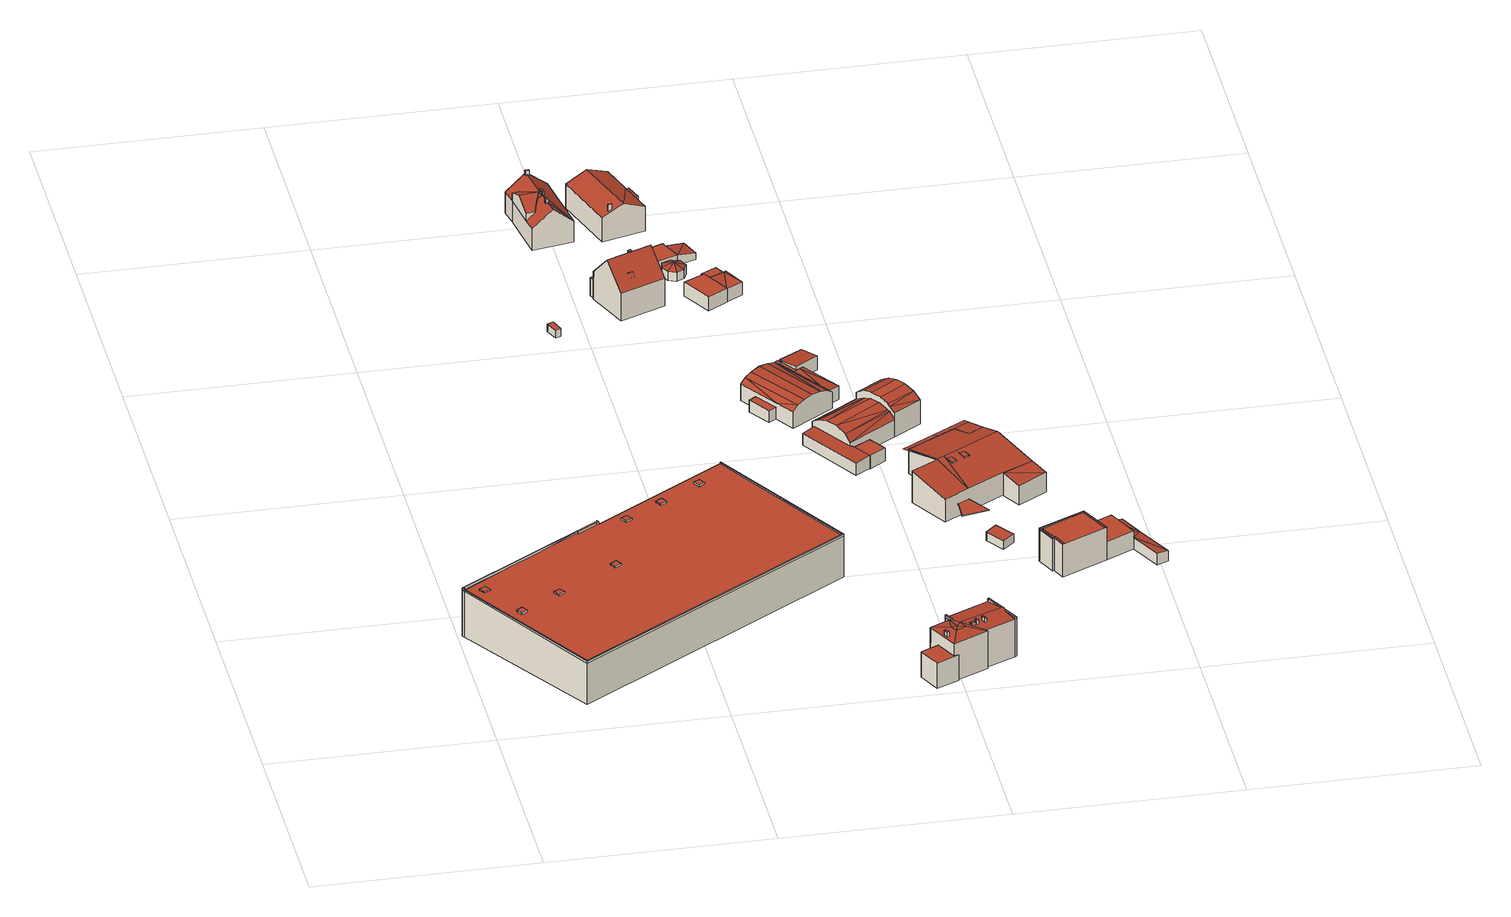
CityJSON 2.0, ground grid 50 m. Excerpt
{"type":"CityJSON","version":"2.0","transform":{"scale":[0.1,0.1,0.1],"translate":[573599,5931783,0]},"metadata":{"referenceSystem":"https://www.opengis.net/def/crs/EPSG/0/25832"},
"CityObjects":{
"building1":{"type":"Building","attributes":{"Grundfläche 2D":"2790.546584","Grundhöhe NN":"1.951"},"children":["building1-1","building1-2","building1-3","building1-4","building1-5","building1-6","building1-7","building1-8"],"geometry":[{"type":"Solid","lod":"3","boundaries":[[[[0,1,2,3]],[[2,4,3]],[[1,0,5,6,7,8]],[[9,10,11]],[[12,9,11]],[[10,9,13,14,15,16,17,18]],[[19,20,21]],[[20,22,23,24,25,26,27,28,29,30,31,32,33,21]],[[26,34,27]],[[35,36,0,3]],[[36,37,5,0]],[[37,38,6,5]],[[38,25,7,6]],[[8,7,25,24]],[[1,8,24,23]],[[20,4,2,1,23,22]],[[3,4,20,12,11]],[[19,9,12,20]],[[9,19,21,33,32,13]],[[32,31,13]],[[13,31,30,29]],[[29,28,14,13]],[[28,27,15,14]],[[27,34,16,15]],[[34,39,17,16]],[[39,40,41,10,18,17]],[[35,3,11,10,41]],[[35,41,42,43]],[[36,35,43,44]],[[37,36,44,45]],[[38,37,45,46]],[[26,25,38,46,47]],[[39,34,26,47,48]],[[39,48,49,42,41,40]],[[45,44,43,42,49,48,47,46]]]],"semantics":{"surfaces":[{"type":"RoofSurface"},{"type":"WallSurface"},{"type":"GroundSurface"}],"values":[[0,0,0,0,0,0,0,0,0,1,1,1,1,1,1,1,1,1,1,1,1,1,1,1,1,1,1,1,1,1,1,1,1,1,2]]}}]},
"building1-1":{"type":"BuildingInstallation","parents":["building1"],"geometry":[{"type":"MultiSurface","lod":"3","boundaries":[[[50,51,52,53]],[[53,52,54,55]],[[50,53,55,56]],[[51,50,56,57]],[[52,51,57,54]]],"semantics":{"surfaces":[{"type":"RoofSurface"},{"type":"WallSurface"}],"values":[0,1,1,1,1]}}]},
"building1-2":{"type":"BuildingInstallation","parents":["building1"],"geometry":[{"type":"MultiSurface","lod":"3","boundaries":[[[58,59,60,61]],[[61,60,62,63]],[[58,61,63,64]],[[59,58,64,65]],[[60,59,65,62]]],"semantics":{"surfaces":[{"type":"RoofSurface"},{"type":"WallSurface"}],"values":[0,1,1,1,1]}}]},
"building1-3":{"type":"BuildingInstallation","parents":["building1"],"geometry":[{"type":"MultiSurface","lod":"3","boundaries":[[[66,67,68,69]],[[69,68,70,71]],[[66,69,71,72]],[[67,66,72,73]],[[68,67,73,70]]],"semantics":{"surfaces":[{"type":"RoofSurface"},{"type":"WallSurface"}],"values":[0,1,1,1,1]}}]},
"building1-4":{"type":"BuildingInstallation","parents":["building1"],"geometry":[{"type":"MultiSurface","lod":"3","boundaries":[[[74,75,76,77]],[[77,76,78,79]],[[74,77,79,80]],[[75,74,80,81]],[[76,75,81,78]]],"semantics":{"surfaces":[{"type":"RoofSurface"},{"type":"WallSurface"}],"values":[0,1,1,1,1]}}]},
"building1-5":{"type":"BuildingInstallation","parents":["building1"],"geometry":[{"type":"MultiSurface","lod":"3","boundaries":[[[82,83,84,85]],[[85,84,86,87]],[[82,85,87,88]],[[83,82,88,89]],[[84,83,89,86]]],"semantics":{"surfaces":[{"type":"RoofSurface"},{"type":"WallSurface"}],"values":[0,1,1,1,1]}}]},
"building1-6":{"type":"BuildingInstallation","parents":["building1"],"geometry":[{"type":"MultiSurface","lod":"3","boundaries":[[[90,91,92,93]],[[93,92,94,95]],[[90,93,95,96]],[[91,90,96,97]],[[92,91,97,94]]],"semantics":{"surfaces":[{"type":"RoofSurface"},{"type":"WallSurface"}],"values":[0,1,1,1,1]}}]},
"building1-7":{"type":"BuildingInstallation","parents":["building1"],"geometry":[{"type":"MultiSurface","lod":"3","boundaries":[[[98,99,100,101]],[[101,100,102,103]],[[98,101,103,104]],[[99,98,104,105]],[[100,99,105,102]]],"semantics":{"surfaces":[{"type":"RoofSurface"},{"type":"WallSurface"}],"values":[0,1,1,1,1]}}]},
"building1-8":{"type":"BuildingInstallation","parents":["building1"],"geometry":[{"type":"MultiSurface","lod":"3","boundaries":[[[106,107,108]],[[109,108,110]],[[106,108,109]],[[108,107,111,112,110]],[[109,110,112,113]],[[106,109,113,114]],[[107,106,114,111]],[[112,111,114,113]]],"semantics":{"surfaces":[{"type":"RoofSurface"},{"type":"WallSurface"},{"type":"OuterCeilingSurface"}],"values":[0,0,0,1,1,1,1,2]}}]},
"building2":{"type":"Building","attributes":{"Grundfläche 2D":"4.083381","Grundhöhe NN":"2.218"},"geometry":[{"type":"Solid","lod":"3","boundaries":[[[[115,116,117,118]],[[119,120,118,117]],[[120,121,115,118]],[[121,122,116,115]],[[122,119,117,116]],[[122,121,120,119]]]],"semantics":{"surfaces":[{"type":"RoofSurface"},{"type":"WallSurface"},{"type":"GroundSurface"}],"values":[[0,1,1,1,1,2]]}}]},
"building3":{"type":"Building","attributes":{"Grundfläche 2D":"178.351687","Grundhöhe NN":"1.094"},"children":["building3-1","building3-2","building3-3","building3-4","building3-5","building3-6","building3-7"],"geometry":[{"type":"Solid","lod":"3","boundaries":[[[[123,124,125]],[[124,126,125]],[[126,127,128,125]],[[129,130,131,124,123]],[[130,132,133,131]],[[134,127,133,132]],[[135,136,127,134,137,138]],[[139,140,125,128,127,136,141,142,143,144]],[[131,126,124]],[[133,126,131]],[[127,126,133]],[[145,146,147,148,149,150,151,152]],[[153,123,125,154,155,156,157,158]],[[157,159,145,152,130,129,123,153,158]],[[160,132,130,152,151,161]],[[134,132,160,162]],[[137,134,162,163]],[[138,137,163,164]],[[136,135,138,164,165,142,141]],[[166,144,143,142,165,167]],[[139,144,166,168]],[[140,139,168,169,170,171]],[[154,125,140,171,170,169,156,155]],[[172,173,147,146,145,159]],[[174,149,148,147,173,175]],[[150,149,174,176]],[[151,150,176,161]],[[157,156,169,168,166,167,165,164,163,162,160,161,176,174,175,173,172,159]]]],"semantics":{"surfaces":[{"type":"RoofSurface"},{"type":"WallSurface"},{"type":"GroundSurface"}],"values":[[0,0,0,0,0,0,0,0,0,0,0,0,1,1,1,1,1,1,1,1,1,1,1,1,1,1,1,2]]}}]},
"building3-1":{"type":"BuildingInstallation","parents":["building3"],"geometry":[{"type":"MultiSurface","lod":"3","boundaries":[[[177,178,179,180]],[[181,182,178,177]],[[182,183,179,178]],[[183,184,180,179]],[[184,181,177,180]]],"semantics":{"surfaces":[{"type":"RoofSurface"},{"type":"WallSurface"}],"values":[0,1,1,1,1]}}]},
"building3-2":{"type":"BuildingInstallation","parents":["building3"],"geometry":[{"type":"MultiSurface","lod":"3","boundaries":[[[185,186,187,135]],[[188,189,190,141]],[[189,188,142,143]],[[189,143,190]],[[186,185,137]],[[187,186,137,138]],[[187,138,135]],[[141,142,188]]],"semantics":{"surfaces":[{"type":"RoofSurface"},{"type":"WallSurface"}],"values":[0,0,1,1,1,1,1,1]}}]},
"building3-3":{"type":"BuildingInstallation","parents":["building3"],"geometry":[{"type":"MultiSurface","lod":"3","boundaries":[[[191,192,193,194]],[[195,196,192,191]],[[196,197,193,192]],[[197,198,194,193]],[[198,195,191,194]]],"semantics":{"surfaces":[{"type":"RoofSurface"},{"type":"WallSurface"}],"values":[0,1,1,1,1]}}]},
"building3-4":{"type":"BuildingInstallation","parents":["building3"],"geometry":[{"type":"MultiSurface","lod":"3","boundaries":[[[199,200,201,202,203]],[[204,144,139,201,200]],[[139,140,202,201]],[[202,140,125,205,203]],[[205,128,204,200,199,203]]],"semantics":{"surfaces":[{"type":"RoofSurface"},{"type":"WallSurface"}],"values":[0,1,1,1,1]}}]},
"building3-5":{"type":"BuildingInstallation","parents":["building3"],"geometry":[{"type":"MultiSurface","lod":"3","boundaries":[[[206,207,208,209]],[[209,208,210,211]],[[206,209,211,212]],[[207,206,212,213]],[[208,207,213,210]]],"semantics":{"surfaces":[{"type":"RoofSurface"},{"type":"WallSurface"}],"values":[0,1,1,1,1]}}]},
"building3-6":{"type":"BuildingInstallation","parents":["building3"],"geometry":[{"type":"MultiSurface","lod":"3","boundaries":[[[214,215,216,217,218,219]],[[220,221,217,216]],[[219,218,217,221,222,223]],[[223,224,214,219]],[[216,215,214,224,225,220]]],"semantics":{"surfaces":[{"type":"RoofSurface"},{"type":"WallSurface"}],"values":[0,1,1,1,1]}}]},
"building3-7":{"type":"BuildingInstallation","parents":["building3"],"geometry":[{"type":"MultiSurface","lod":"3","boundaries":[[[226,153,154,171,227,228,229]],[[227,171,170,230]],[[154,155,170,171]],[[228,227,230,231]],[[229,228,231,232]],[[226,229,232,233]],[[226,233,158,153]],[[153,158,155,154]],[[233,232,231,230,170,155,158]]],"semantics":{"surfaces":[{"type":"RoofSurface"},{"type":"WallSurface"},{"type":"OuterCeilingSurface"}],"values":[0,1,1,1,1,1,1,1,2]}}]},
"building4":{"type":"Building","attributes":{"Grundfläche 2D":"147.396594","Grundhöhe NN":"1.342"},"children":["building4-1","building4-2","building4-3"],"geometry":[{"type":"Solid","lod":"3","boundaries":[[[[234,235,236,237,238]],[[239,240,236,235]],[[241,242,243,244,245,246,247]],[[246,248,247]],[[249,250,251,252,253,254,242,241,247,248]],[[244,255,256]],[[242,254,255,244,243]],[[257,256,255,258,259,260,261,262,263]],[[262,245,263]],[[263,245,244,257]],[[257,244,256]],[[238,259,258,255,254,235,234]],[[253,252,239,235,254]],[[252,251,240,239]],[[240,251,260,237,236]],[[260,259,238,237]],[[250,249,248,246,264,265]],[[251,250,265,266]],[[267,261,260,251,266,268]],[[245,262,261,267,269]],[[246,245,269,264]],[[269,267,268,266,265,264]]]],"semantics":{"surfaces":[{"type":"RoofSurface"},{"type":"WallSurface"},{"type":"GroundSurface"}],"values":[[0,0,0,0,0,0,0,0,0,0,0,1,1,1,1,1,1,1,1,1,1,2]]}}]},
"building4-1":{"type":"BuildingInstallation","parents":["building4"],"geometry":[{"type":"MultiSurface","lod":"3","boundaries":[[[270,271,272,273,274,275]],[[276,243,277,272,271]],[[273,272,277,278]],[[278,256,274,273]],[[275,274,256,244]],[[270,275,244,279]],[[276,271,270,279]]],"semantics":{"surfaces":[{"type":"RoofSurface"},{"type":"WallSurface"}],"values":[0,1,1,1,1,1,1]}}]},
"building4-2":{"type":"BuildingInstallation","parents":["building4"],"geometry":[{"type":"MultiSurface","lod":"3","boundaries":[[[280,281,282,283,284]],[[285,281,280,286]],[[282,281,285,241,287]],[[287,288,283,282]],[[288,247,284,283]],[[247,286,280,284]]],"semantics":{"surfaces":[{"type":"RoofSurface"},{"type":"WallSurface"}],"values":[0,1,1,1,1,1]}}]},
"building4-3":{"type":"BuildingInstallation","parents":["building4"],"geometry":[{"type":"MultiSurface","lod":"3","boundaries":[[[289,290,291,292,293]],[[257,294,292,291,295]],[[293,292,294,296]],[[296,263,297,290,289,293]],[[291,290,297,295]]],"semantics":{"surfaces":[{"type":"RoofSurface"},{"type":"WallSurface"}],"values":[0,1,1,1,1]}}]},
"building5":{"type":"Building","attributes":{"Grundfläche 2D":"18.834673","Grundhöhe NN":"1.387"},"children":["building5-1"],"geometry":[{"type":"Solid","lod":"3","boundaries":[[[[298,299,300,301,302,303]],[[302,301,304,305]],[[303,302,305,306]],[[298,303,306,307]],[[301,300,299,298,307,304]],[[306,305,304,307]]]],"semantics":{"surfaces":[{"type":"RoofSurface"},{"type":"WallSurface"},{"type":"GroundSurface"}],"values":[[0,1,1,1,1,2]]}}]},
"building5-1":{"type":"BuildingInstallation","parents":["building5"],"geometry":[{"type":"MultiSurface","lod":"3","boundaries":[[[308,309,310,311]],[[311,310,300,312]],[[312,313,308,311]],[[313,299,309,308]],[[299,300,310,309]]],"semantics":{"surfaces":[{"type":"RoofSurface"},{"type":"WallSurface"}],"values":[0,1,1,1,1]}}]},
"building6":{"type":"Building","attributes":{"Grundfläche 2D":"115.549149","Grundhöhe NN":"1.818"},"children":["building6-1","building6-2","building6-3","building6-4"],"geometry":[{"type":"Solid","lod":"3","boundaries":[[[[314,315,316,317,318]],[[314,318,319,320]],[[317,316,315,321,322]],[[319,318,317,322,323]],[[320,319,323,324]],[[314,320,324,321,315]],[[322,321,324,323]]]],"semantics":{"surfaces":[{"type":"RoofSurface"},{"type":"WallSurface"},{"type":"GroundSurface"}],"values":[[0,0,1,1,1,1,2]]}}]},
"building6-1":{"type":"BuildingInstallation","parents":["building6"],"geometry":[{"type":"MultiSurface","lod":"3","boundaries":[[[325,326,327,328]],[[327,326,329,330]],[[328,327,330,331]],[[325,328,331,332]],[[326,325,332,329]]],"semantics":{"surfaces":[{"type":"RoofSurface"},{"type":"WallSurface"}],"values":[0,1,1,1,1]}}]},
"building6-2":{"type":"BuildingInstallation","parents":["building6"],"geometry":[{"type":"MultiSurface","lod":"3","boundaries":[[[333,334,335,336]],[[336,335,337,338]],[[338,339,333,336]],[[334,333,339,340]],[[340,337,335,334]]],"semantics":{"surfaces":[{"type":"RoofSurface"},{"type":"WallSurface"}],"values":[0,1,1,1,1]}}]},
"building6-3":{"type":"BuildingInstallation","parents":["building6"],"geometry":[{"type":"MultiSurface","lod":"3","boundaries":[[[341,342,343,344]],[[341,344,345,346]],[[344,343,347,345]],[[342,341,346,348]],[[343,342,348,347]]],"semantics":{"surfaces":[{"type":"RoofSurface"},{"type":"WallSurface"}],"values":[0,1,1,1,1]}}]},
"building6-4":{"type":"BuildingInstallation","parents":["building6"],"geometry":[{"type":"MultiSurface","lod":"3","boundaries":[[[349,350,351,352]],[[353,354,352,351]],[[354,355,349,352]],[[355,356,350,349]],[[356,353,351,350]],[[356,355,354,353]]],"semantics":{"surfaces":[{"type":"RoofSurface"},{"type":"WallSurface"},{"type":"OuterCeilingSurface"}],"values":[0,1,1,1,1,2]}}]},
"building7":{"type":"Building","attributes":{"Grundfläche 2D":"88.221796","Grundhöhe NN":"1.387"},"geometry":[{"type":"Solid","lod":"3","boundaries":[[[[357,358,359]],[[357,359,360]],[[361,359,362,363,364]],[[360,359,365,366]],[[357,360,366,367]],[[358,357,367,368]],[[364,363,369,370]],[[361,364,370,371]],[[361,371,365,359]],[[368,369,363,362,359,358]],[[366,365,371,370,369,368,367]]]],"semantics":{"surfaces":[{"type":"RoofSurface"},{"type":"WallSurface"},{"type":"GroundSurface"}],"values":[[0,0,0,1,1,1,1,1,1,1,2]]}}]},
"building8":{"type":"Building","attributes":{"Grundfläche 2D":"273.009974","Grundhöhe NN":"1.237"},"children":["building8-1"],"geometry":[{"type":"Solid","lod":"3","boundaries":[[[[372,373,374,375,376,377]],[[378,379,380]],[[379,381,380]],[[378,382,383,379]],[[382,384,385,383]],[[384,386,387,385]],[[388,389,386]],[[389,387,386]],[[390,387,389]],[[381,391,392,380]],[[393,394,395,396,397,398]],[[399,400,401,402]],[[403,401,400]],[[404,401,403]],[[405,406,407,408]],[[388,386,384,382,378,380,392,409,410]],[[407,411,412,390,389,388,410,413,408]],[[391,381,379,383,385,387,390,412,414]],[[399,415,409,392,391,414,416,400]],[[417,393,398,374,373,418]],[[394,393,417,419]],[[394,419,420,375,395]],[[398,397,396,395,375,374]],[[403,400,416,421]],[[404,403,421,422]],[[377,423,415,399,402,401,404,422,424,372]],[[405,408,413,425]],[[406,405,425,426]],[[407,406,426,411]],[[376,375,420,427]],[[377,376,427,423]],[[373,372,424,418]],[[425,413,410,409,415,423,427,420,419,417,418,424,422,421,416,414,412,411,426]]]],"semantics":{"surfaces":[{"type":"RoofSurface"},{"type":"WallSurface"},{"type":"GroundSurface"}],"values":[[0,0,0,0,0,0,0,0,0,0,0,0,0,0,0,1,1,1,1,1,1,1,1,1,1,1,1,1,1,1,1,1,2]]}}]},
"building8-1":{"type":"BuildingInstallation","parents":["building8"],"geometry":[{"type":"MultiSurface","lod":"3","boundaries":[[[428,429,430,431]],[[432,433,431,430]],[[428,431,433,434]],[[429,428,434,435]],[[430,429,435,432]]],"semantics":{"surfaces":[{"type":"RoofSurface"},{"type":"WallSurface"}],"values":[0,1,1,1,1]}}]},
"building9":{"type":"Building","attributes":{"Grundfläche 2D":"168.635082","Grundhöhe NN":"0.249"},"children":["building9-1"],"geometry":[{"type":"Solid","lod":"3","boundaries":[[[[436,437,438,439]],[[436,440,441,437]],[[442,438,437]],[[443,444,445,446]],[[446,445,447,448]],[[443,446,448,449]],[[444,443,449,450]],[[440,436,439,451,452]],[[441,440,452,453]],[[442,437,441,453,454]],[[445,444,450,451,439,438,442,454,447]],[[454,453,452,451,450,449,448,447]]]],"semantics":{"surfaces":[{"type":"RoofSurface"},{"type":"WallSurface"},{"type":"GroundSurface"}],"values":[[0,0,0,0,1,1,1,1,1,1,1,2]]}}]},
"building9-1":{"type":"BuildingInstallation","parents":["building9"],"geometry":[{"type":"MultiSurface","lod":"3","boundaries":[[[455,456,457,458]],[[459,460,458,457]],[[455,458,460,461]],[[461,462,456,455]],[[457,456,462,459]]],"semantics":{"surfaces":[{"type":"RoofSurface"},{"type":"WallSurface"}],"values":[0,1,1,1,1]}}]},
"building10":{"type":"Building","attributes":{"Grundfläche 2D":"19.500383","Grundhöhe NN":"1.387"},"geometry":[{"type":"Solid","lod":"3","boundaries":[[[[463,464,465]],[[463,466,464]],[[463,465,467]],[[463,467,468]],[[463,468,469]],[[463,469,470]],[[463,470,471]],[[463,471,466]],[[472,473,465,464]],[[474,472,464,466]],[[473,475,467,465]],[[475,476,468,467]],[[476,477,469,468]],[[477,478,470,469]],[[478,479,471,470]],[[479,474,466,471]],[[473,472,474,479,478,477,476,475]]]],"semantics":{"surfaces":[{"type":"RoofSurface"},{"type":"WallSurface"},{"type":"GroundSurface"}],"values":[[0,0,0,0,0,0,0,0,1,1,1,1,1,1,1,1,2]]}}]},
"building11":{"type":"Building","attributes":{"Grundfläche 2D":"76.497618","Grundhöhe NN":"0.689"},"geometry":[{"type":"Solid","lod":"3","boundaries":[[[[480,481,482,483,484,485]],[[486,487,488]],[[486,488,489]],[[486,489,490]],[[491,492,493,494,495]],[[496,480,485,484,497,498]],[[481,480,496,499]],[[482,481,499,500]],[[489,488,501,502]],[[490,489,502,503]],[[484,483,487,486,490,503,497]],[[492,491,504,505]],[[493,492,505,506]],[[483,482,495,494,493,506,501,488,487]],[[495,482,500,504,491]],[[498,497,503,502,501,506,505,504,500,499,496]]]],"semantics":{"surfaces":[{"type":"RoofSurface"},{"type":"WallSurface"},{"type":"GroundSurface"}],"values":[[0,0,0,0,0,1,1,1,1,1,1,1,1,1,1,2]]}}]},
"building12":{"type":"Building","attributes":{"Grundfläche 2D":"317.505008","Grundhöhe NN":"1.215"},"geometry":[{"type":"Solid","lod":"3","boundaries":[[[[507,508,509,510]],[[511,512,513,514,510,509]],[[513,515,516,517,514]],[[518,519,517,516]],[[520,519,518]],[[521,522,520]],[[522,519,520]],[[523,524,525,526,527,528,529,530,531,532,533]],[[534,535,536]],[[535,537,536]],[[538,537,535]],[[539,540,538]],[[540,537,538]],[[541,539,542,543,544]],[[541,540,539]],[[545,546,542]],[[542,546,547,543]],[[545,548,549,550]],[[550,546,545]],[[551,550,549]],[[552,553,529,528,554]],[[507,555,556,536,508]],[[541,544,543,547,546,550,551,521,520,518,516,515,513,512,511,509,508,536,537,540]],[[521,551,557,558,522]],[[507,510,514,517,519,522,558,555]],[[559,526,525,560]],[[527,526,559,561]],[[528,527,561,562]],[[530,529,563,564]],[[565,532,531,530,564,566]],[[533,532,565,567]],[[534,536,556,568]],[[524,523,548,545,542,539,538,535,534,568,560,525]],[[557,551,549,548,523,533,567]],[[553,569,563,529]],[[554,528,562,570]],[[552,554,570,571]],[[553,552,571,569]],[[559,560,568,556,555,558,557,567,565,566,564,563,569,571,570,562,561]]]],"semantics":{"surfaces":[{"type":"RoofSurface"},{"type":"WallSurface"},{"type":"GroundSurface"}],"values":[[0,0,0,0,0,0,0,0,0,0,0,0,0,0,0,0,0,0,0,0,0,1,1,1,1,1,1,1,1,1,1,1,1,1,1,1,1,1,2]]}}]},
"building13":{"type":"Building","attributes":{"Grundfläche 2D":"17.100933","Grundhöhe NN":"1.779"},"geometry":[{"type":"Solid","lod":"3","boundaries":[[[[572,573,574,575]],[[576,577,575,574]],[[577,578,572,575]],[[578,579,573,572]],[[579,576,574,573]],[[579,578,577,576]]]],"semantics":{"surfaces":[{"type":"RoofSurface"},{"type":"WallSurface"},{"type":"GroundSurface"}],"values":[[0,1,1,1,1,2]]}}]},
"building14":{"type":"Building","attributes":{"Grundfläche 2D":"17.867772","Grundhöhe NN":"1.314"},"geometry":[{"type":"Solid","lod":"3","boundaries":[[[[580,581,582,583,584,585,586,587,588]],[[589,590,585,584]],[[590,591,586,585]],[[591,592,593,586]],[[592,594,583,593]],[[594,589,584,583]],[[594,592,591,590,589]],[[593,583,582,581,580,588,587,586]]]],"semantics":{"surfaces":[{"type":"RoofSurface"},{"type":"WallSurface"},{"type":"GroundSurface"}],"values":[[0,1,1,1,1,1,2,0]]}}]},
"building15":{"type":"Building","attributes":{"Grundfläche 2D":"422.220085","Grundhöhe NN":"1.313"},"children":["building15-1","building15-2","building15-3"],"geometry":[{"type":"Solid","lod":"3","boundaries":[[[[582,581,595,596,597,598,586,585,584,583,599]],[[581,600,601,595]],[[601,600,602,603,604,605]],[[595,601,606,607,608,598,597,596]],[[609,608,607]],[[610,611,609]],[[611,612,608,609]],[[585,586,591,590]],[[584,585,590,589]],[[582,599,583,584,589,613]],[[600,581,582,613,614]],[[602,600,614,615]],[[603,602,615,616]],[[617,618,619,607,606,601,605,604,603,616,620]],[[610,609,607,619,621]],[[612,611,610,621,622]],[[591,586,598,608,612,622,623]],[[620,616,615,614,613,589,590,591,623,622,621,619,618,617]]]],"semantics":{"surfaces":[{"type":"RoofSurface"},{"type":"WallSurface"},{"type":"GroundSurface"}],"values":[[0,0,0,0,0,0,0,1,1,1,1,1,1,1,1,1,1,2]]}}]},
"building15-1":{"type":"BuildingInstallation","parents":["building15"],"geometry":[{"type":"MultiSurface","lod":"3","boundaries":[[[624,625,626,627,628,629]],[[630,631,629,628]],[[631,632,624,629]],[[632,625,624]],[[626,627,626,625]],[[630,628,627]]],"semantics":{"surfaces":[{"type":"RoofSurface"},{"type":"WallSurface"}],"values":[0,1,1,1,1,1]}}]},
"building15-2":{"type":"BuildingInstallation","parents":["building15"],"geometry":[{"type":"MultiSurface","lod":"3","boundaries":[[[633,634,635,636]],[[636,635,637]],[[633,636,637,638]],[[633,638,634]]],"semantics":{"surfaces":[{"type":"RoofSurface"},{"type":"WallSurface"}],"values":[0,1,1,1]}}]},
"building15-3":{"type":"BuildingInstallation","parents":["building15"],"geometry":[{"type":"MultiSurface","lod":"3","boundaries":[[[639,640,641,642,643]],[[639,643,644,645]],[[646,640,639,645]],[[641,640,646,647]],[[642,641,647,648]],[[648,644,643,642]],[[648,647,646,645,644]]],"semantics":{"surfaces":[{"type":"RoofSurface"},{"type":"WallSurface"},{"type":"OuterCeilingSurface"}],"values":[0,1,1,1,1,1,2]}}]},
"building16":{"type":"Building","attributes":{"Grundfläche 2D":"194.186467","Grundhöhe NN":"1.673"},"children":["building16-1"],"geometry":[{"type":"Solid","lod":"3","boundaries":[[[[649,650,651,652,653,654,655,656,657]],[[658,659,660,661]],[[662,663,664]],[[665,664,666]],[[662,664,665]],[[662,667,663]],[[668,667,662]],[[655,658,661,656]],[[656,661,669,670,657]],[[649,657,670,671]],[[650,649,671,672]],[[651,650,672,673]],[[674,658,655,654,653,652,651,673,675]],[[658,674,676,664,659]],[[667,677,678,660,659,664,663]],[[661,660,678,669]],[[666,664,676,679]],[[665,666,679,680]],[[662,665,680,681]],[[668,662,681,682]],[[667,668,682,677]],[[674,675,673,672,671,670,669,678,677,682,681,680,679,676]]]],"semantics":{"surfaces":[{"type":"RoofSurface"},{"type":"WallSurface"},{"type":"GroundSurface"}],"values":[[0,0,0,0,0,0,0,1,1,1,1,1,1,1,1,1,1,1,1,1,1,2]]}}]},
"building16-1":{"type":"BuildingInstallation","parents":["building16"],"geometry":[{"type":"MultiSurface","lod":"3","boundaries":[[[683,684,685,686,687,688,689,690,691,692,693,694,695]],[[651,652,653,695,694,693]],[[655,656,689,688]],[[656,657,690,689]],[[649,691,690,657]],[[649,650,692,691]],[[650,651,693,692]],[[696,683,695,653]],[[684,683,696,697]],[[697,698,685,684]],[[686,685,698,699]],[[699,654,687,686]],[[654,655,688,687]]],"semantics":{"surfaces":[{"type":"RoofSurface"},{"type":"WallSurface"}],"values":[0,1,1,1,1,1,1,1,1,1,1,1,1]}}]}
},
"vertices":[
[207,75,125],[208,79,125],[208,80,125],[7,391,135],[9,392,135],[833,471,125],[634,787,136],[632,786,136],[830,472,125],[8,395,138],[4,395,138],[7,391,138],[9,392,138],[284,570,138],[286,567,138],[330,595,138],[336,599,138],[333,604,138],[331,602,138],[8,395,133],[9,392,133],[111,460,133],[208,80,121],[208,79,121],[830,472,121],[632,786,133],[337,598,133],[330,595,133],[286,567,133],[284,570,133],[283,569,133],[192,512,133],[191,511,133],[112,461,133],[336,599,133],[7,391,133],[207,75,121],[833,471,121],[634,787,133],[333,604,133],[331,602,133],[4,395,133],[4,395,20],[7,391,20],[207,75,20],[833,471,20],[634,787,20],[337,598,20],[333,604,20],[331,602,20],
[585,714,136],[576,727,136],[562,719,136],[571,705,136],[562,719,132],[571,705,132],[585,714,132],[576,727,132],
[408,602,136],[399,616,136],[385,607,136],[394,594,136],[385,607,132],[394,594,132],[408,602,132],[399,616,132],
[122,289,133],[113,303,133],[100,294,133],[108,281,133],[100,294,129],[108,281,128],[122,289,128],[113,303,129],
[213,348,132],[205,361,132],[191,353,132],[200,339,132],[191,353,129],[200,339,128],[213,348,128],[205,361,129],
[62,383,135],[53,397,135],[39,388,135],[48,375,135],[39,388,132],[48,375,132],[62,383,132],[53,397,132],
[492,655,136],[484,669,136],[470,661,136],[478,647,136],[470,661,132],[478,647,132],[492,655,132],[484,669,132],
[351,435,132],[343,449,132],[329,440,132],[337,426,132],[329,440,129],[337,426,128],[351,435,128],[343,449,129],
[164,556,84],[191,514,78],[283,572,79],[304,644,84],[331,602,80],[191,514,76],[331,602,76],[304,644,76],[164,556,76],
[428,1523,41],[440,1528,41],[429,1557,41],[416,1552,41],[429,1557,22],[416,1552,22],[428,1523,22],[440,1528,22],
[945,105,103],[986,91,108],[990,127,103],[1000,94,107],[1009,105,108],[993,124,104],[964,67,103],[981,31,103],[994,74,108],[1060,68,103],[1018,85,108],[1058,71,103],[1110,143,107],[1109,147,108],[1125,102,103],[1129,104,103],[987,143,101],[984,141,101],[1108,149,107],[1087,191,100],[1084,189,100],[988,142,101],[957,80,73],[919,62,73],[917,61,73],[941,10,73],[941,9,73],[991,33,73],[990,35,73],[981,31,73],[945,105,37],[990,127,37],[990,127,31],[990,127,11],[945,105,11],[945,105,31],[957,80,11],[1060,68,11],[990,35,11],[1058,71,11],[1125,102,11],[1129,104,11],[1087,191,11],[988,142,11],[1084,189,11],[987,143,11],[984,141,11],[984,141,31],[984,141,34],[919,62,11],[917,61,11],[941,9,11],[941,10,11],[991,33,11],
[1036,102,110],[1028,99,110],[1032,91,110],[1040,95,110],[1036,102,107],[1028,99,106],[1032,91,106],[1040,95,106],
[1106,141,107],[1125,102,107],[1129,104,107],[1087,191,107],[1084,189,107],[1104,147,107],
[1043,101,116],[1040,100,116],[1042,93,116],[1046,94,116],[1043,101,106],[1040,100,106],[1042,93,106],[1046,94,106],
[993,124,107],[997,125,107],[987,143,107],[984,141,107],[992,123,107],[997,125,104],[992,123,104],
[1060,98,115],[1064,100,115],[1059,111,115],[1055,109,115],[1059,111,106],[1055,109,106],[1060,98,105],[1064,100,105],
[976,60,116],[971,68,116],[971,70,116],[967,68,116],[967,67,116],[972,58,116],[971,70,104],[967,68,104],[967,67,104],[972,58,104],[976,60,104],[971,68,104],
[949,97,38],[982,145,33],[936,122,33],[947,96,38],[982,145,31],[936,122,31],[947,96,31],[949,97,31],
[471,1948,91],[481,1975,102],[439,1969,102],[445,1927,83],[465,1930,83],[449,2016,83],[432,2013,83],[471,2048,103],[484,1976,103],[485,1972,103],[487,1961,103],[543,1907,65],[517,2064,65],[471,2052,103],[470,2056,103],[467,2056,100],[425,2049,65],[432,2013,65],[449,2016,80],[477,1980,98],[481,1975,101],[477,1962,95],[486,1961,103],[491,1936,103],[471,1948,89],[465,1930,81],[445,1927,65],[451,1892,65],[497,1900,103],[492,1930,103],[517,2064,13],[425,2049,13],[432,2013,13],[451,1892,13],[445,1927,13],[543,1907,13],
[490,1961,111],[488,1972,111],[483,1972,111],[485,1960,111],[486,1961,111],[487,1961,111],[488,1972,101],[483,1972,102],[485,1960,102],[490,1961,101],
[467,2052,112],[468,2048,112],[476,2049,112],[475,2053,112],[471,2052,112],[468,2048,100],[467,2052,100],[476,2049,100],[475,2053,100],
[492,1930,110],[493,1930,110],[492,1936,110],[487,1936,110],[487,1930,110],[487,1936,100],[492,1936,102],[487,1930,100],[493,1930,102],
[542,1670,58],[579,1685,58],[591,1690,58],[625,1703,58],[617,1723,58],[534,1689,58],[625,1703,14],[617,1723,14],[534,1689,14],[542,1670,14],
[575,1695,68],[579,1685,68],[591,1690,68],[587,1700,68],[587,1700,58],[575,1695,58],
[658,1660,141],[638,1709,85],[542,1670,85],[537,1668,85],[557,1619,141],[577,1570,85],[678,1611,85],[638,1709,18],[537,1668,18],[577,1570,18],[678,1611,18],
[601,1598,103],[612,1602,103],[609,1610,112],[598,1605,112],[612,1602,102],[609,1610,111],[598,1605,111],[601,1598,102],
[608,1642,141],[614,1644,141],[612,1650,141],[606,1648,141],[612,1650,132],[606,1648,132],[608,1642,139],[614,1644,139],
[596,1674,103],[586,1670,103],[589,1662,112],[600,1666,112],[600,1666,111],[596,1674,102],[589,1662,111],[586,1670,102],
[682,1672,49],[666,1712,49],[641,1702,52],[657,1663,52],[641,1702,47],[657,1663,47],[682,1672,47],[666,1712,47],
[762,1831,30],[719,1817,36],[738,1774,38],[779,1788,30],[619,1726,41],[719,1817,38],[716,1824,39],[601,1775,41],[738,1774,14],[779,1788,14],[762,1831,14],[719,1817,14],[716,1824,14],[601,1775,14],[619,1726,14],
[897,1267,38],[892,1275,38],[891,1274,38],[865,1317,38],[845,1304,38],[878,1254,38],[828,1262,69],[915,1131,69],[844,1273,63],[931,1141,63],[808,1250,72],[895,1118,72],[788,1236,69],[876,1106,69],[773,1226,63],[860,1096,63],[762,1219,52],[820,1131,52],[848,1088,52],[944,1150,52],[857,1282,52],[943,1307,47],[917,1349,40],[865,1317,41],[865,1316,41],[869,1309,42],[891,1274,47],[876,1253,45],[935,1163,47],[897,1267,45],[878,1254,45],[964,1182,45],[905,1273,45],[770,1170,41],[803,1120,41],[820,1131,41],[787,1181,41],[857,1282,12],[762,1219,12],[820,1131,12],[848,1088,12],[787,1181,12],[944,1150,12],[876,1253,12],[935,1163,12],[943,1307,12],[892,1275,12],[917,1349,12],[865,1317,12],[964,1182,12],[905,1273,12],[878,1254,12],[897,1267,12],[770,1170,12],[803,1120,12],[845,1304,12],
[848,1304,42],[853,1297,42],[865,1306,42],[860,1313,42],[865,1306,38],[860,1313,38],[848,1304,38],[853,1297,38],
[604,2075,83],[653,1927,83],[675,2020,62],[652,2090,63],[556,2061,61],[605,1913,61],[702,1940,62],[692,2066,32],[663,2057,40],[675,2020,40],[705,2030,32],[675,2020,2],[705,2030,2],[692,2066,2],[663,2057,2],[652,2090,2],[556,2061,2],[605,1913,2],[702,1940,2],
[619,1927,85],[620,1924,85],[628,1926,85],[627,1929,85],[628,1926,73],[627,1929,73],[619,1927,69],[620,1924,69],
[722,1735,46],[748,1735,36],[740,1755,36],[741,1717,36],[720,1760,36],[700,1752,36],[696,1735,36],[705,1716,36],[723,1709,36],[748,1735,14],[740,1755,14],[741,1717,14],[720,1760,14],[700,1752,14],[696,1735,14],[705,1716,14],[723,1709,14],
[807,1713,36],[772,1694,36],[777,1684,36],[785,1670,36],[819,1688,36],[819,1689,36],[819,1688,38],[785,1670,40],[812,1620,38],[849,1641,38],[824,1691,38],[729,1660,41],[768,1591,41],[813,1618,41],[812,1620,41],[777,1684,41],[807,1713,7],[819,1688,7],[819,1689,7],[772,1694,7],[777,1684,7],[812,1620,7],[849,1641,7],[824,1691,7],[729,1660,7],[768,1591,7],[813,1618,7],
[1049,1151,70],[987,1111,70],[999,1092,84],[1061,1132,84],[1000,1091,85],[1011,1074,90],[1011,1073,90],[1073,1113,90],[1025,1053,90],[1026,1051,90],[1088,1091,90],[1038,1031,84],[1102,1070,84],[1042,1026,80],[1050,1013,70],[1112,1054,70],[941,944,44],[891,1023,44],[882,1036,44],[854,1018,41],[941,877,41],[974,899,44],[948,938,44],[945,944,44],[944,943,44],[943,942,44],[942,944,44],[879,1042,53],[882,1036,57],[987,1111,53],[999,1092,66],[891,1023,67],[903,1003,74],[1000,1091,67],[1011,1074,74],[918,980,75],[1025,1053,75],[1011,1073,74],[933,957,67],[1038,1031,69],[1026,1051,75],[941,944,53],[942,944,53],[1042,1026,67],[1050,1013,53],[1012,923,43],[986,963,43],[974,898,44],[1049,1151,12],[987,1111,12],[1050,1013,12],[1112,1054,12],[854,1018,12],[882,1036,12],[941,877,12],[974,899,12],[948,938,12],[945,944,12],[943,942,12],[944,943,12],[942,944,12],[879,1042,12],[986,963,12],[974,898,12],[1012,923,12],
[1184,517,39],[1209,540,39],[1179,582,39],[1155,559,39],[1179,582,18],[1155,559,18],[1184,517,18],[1209,540,18],
[1091,781,91],[1094,782,91],[1049,862,73],[1101,892,72],[1159,925,72],[1183,886,81],[1216,906,81],[1187,956,70],[1039,869,70],[1159,925,13],[1183,886,13],[1216,906,13],[1193,945,13],[1193,945,72],[1101,892,13],
[1110,792,91],[1140,809,91],[1151,815,91],[1240,865,91],[1101,891,72],[1095,781,91],[1142,689,69],[1034,746,91],[1086,656,69],[1115,673,69],[1116,673,69],[1224,737,69],[1226,737,69],[1295,771,69],[1227,736,69],[1252,693,60],[1314,732,61],[1317,733,61],[1049,862,13],[1095,781,13],[1034,746,13],[1086,656,13],[1116,673,13],[1224,737,13],[1226,737,13],[1115,673,13],[1252,693,13],[1317,733,13],[1240,865,13],
[1165,791,87],[1153,812,90],[1143,806,90],[1142,805,90],[1153,785,87],[1162,790,87],[1153,785,85],[1162,790,85],[1165,791,85],
[1135,775,87],[1124,795,90],[1112,788,90],[1124,768,87],[1124,768,85],[1135,775,85],
[1116,673,44],[1118,670,44],[1116,625,44],[1176,637,44],[1142,689,44],[1142,689,42],[1116,673,42],[1118,670,42],[1116,625,42],[1176,637,42],
[1268,414,96],[1271,416,96],[1284,387,96],[1285,387,96],[1287,388,96],[1384,434,96],[1387,435,96],[1352,508,96],[1248,458,96],[1387,435,61],[1451,467,61],[1418,540,61],[1352,508,61],[1469,495,41],[1443,483,46],[1451,467,46],[1512,406,43],[1487,394,46],[1418,538,47],[1443,550,42],[1352,508,17],[1248,458,17],[1268,414,17],[1271,416,17],[1284,387,17],[1387,435,17],[1285,387,17],[1451,467,17],[1418,538,17],[1418,540,17],[1487,394,17],[1512,406,17],[1469,495,17],[1443,550,17],
[1274,418,98],[1271,417,98],[1252,456,98],[1351,504,98],[1384,434,98],[1387,435,98],[1352,508,98],[1248,458,98],[1268,414,98],[1271,416,98],[1284,387,98],[1285,387,98],[1287,388,98],[1274,418,96],[1271,417,96],[1252,456,96],[1351,504,96]
]}
